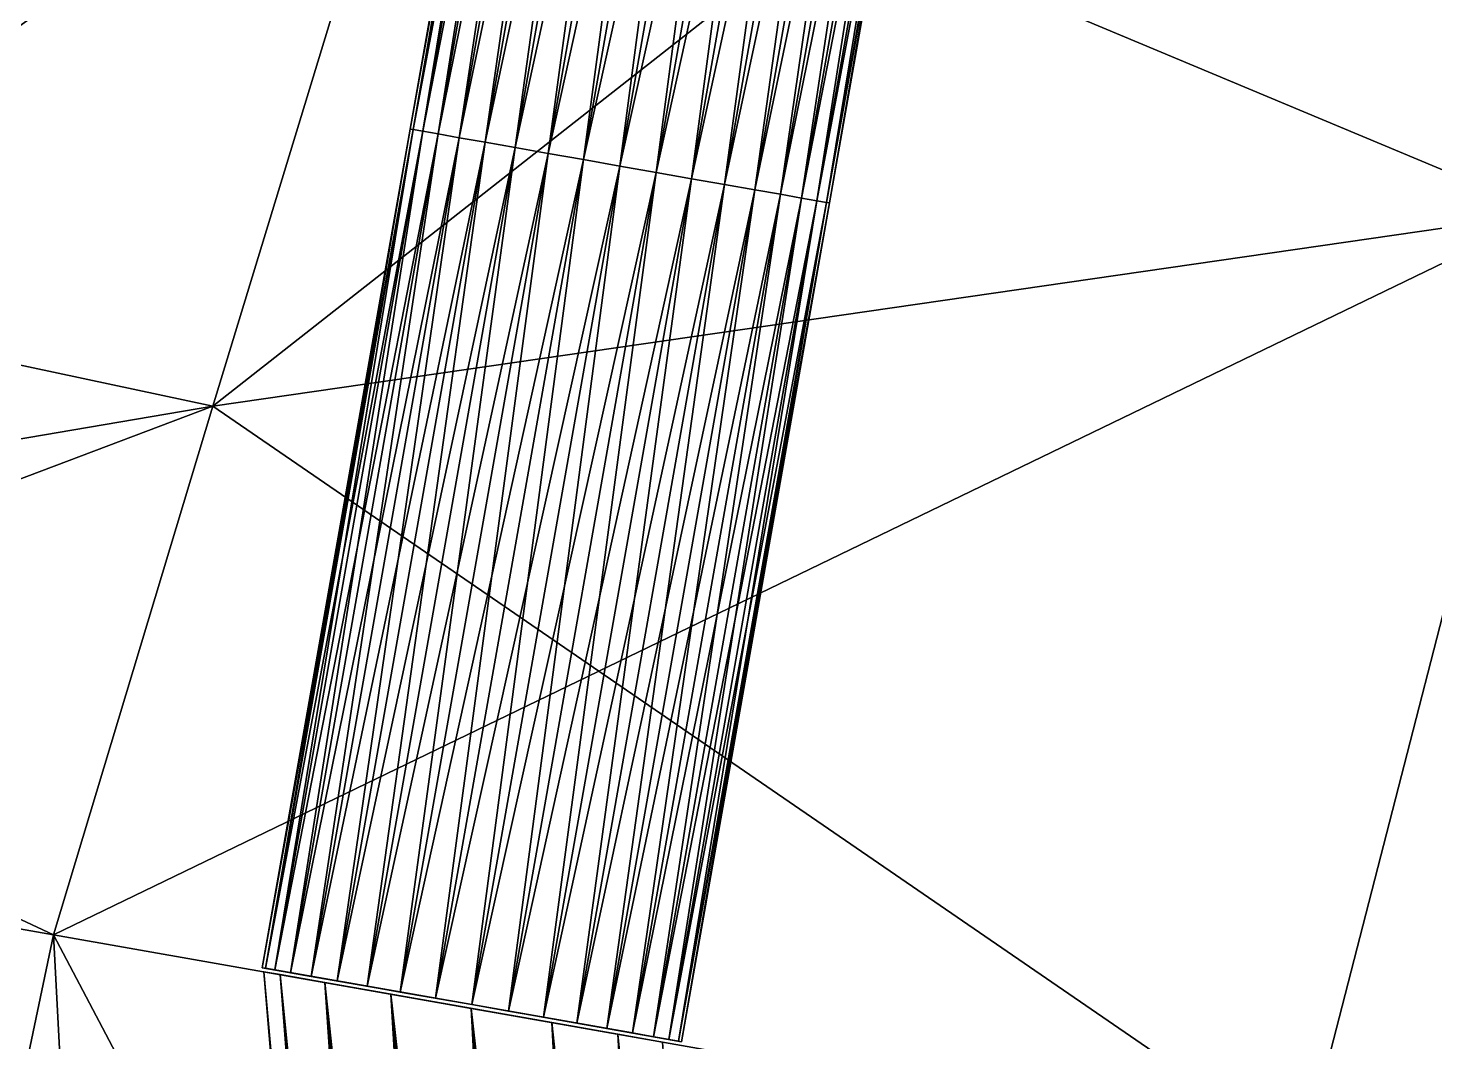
# Model space of a CAD drawing. Header units: metres. Extents: x -1.14 to 1.51, y -0.35 to 3.51.
# Drawn here: x -1.0364 to -0.9043, y 0.6061 to 0.7013 of the extents above; entities that cross this region are included whole.
import ezdxf

# ---------------------------------------------------------------- set-up
doc = ezdxf.new("R2010")
doc.units = ezdxf.units.M

msp = doc.modelspace()

# ---------------------------------------------------------------- linework, layer by layer
at = {"layer": 'Banana'}
for points in [[(-0.98119, 0.79069, 0.07063), (-1.09966, 0.68296, 0.03883), (-1.09167, 0.71533, 0.03883)], [(-0.98119, 0.79069, 0.07063), (-1.00001, 0.72833, 0.07063), (-1.09966, 0.68296, 0.03883)], [(-0.86646, 0.78565, 0.09211), (-1.01907, 0.66578, 0.07063), (-1.00001, 0.72833, 0.07063)], [(-0.86646, 0.78565, 0.09211), (-0.89383, 0.68392, 0.09211), (-1.01907, 0.66578, 0.07063)], [(-1.00001, 0.72833, -0.07062), (-0.89383, 0.68392, -0.09211), (-0.86646, 0.78565, -0.09211)], [(-1.00001, 0.72833, 0.07063), (-1.10772, 0.6507, 0.03883), (-1.09966, 0.68296, 0.03883)], [(-1.00001, 0.72833, 0.07063), (-1.01907, 0.66578, 0.07063), (-1.10772, 0.6507, 0.03883)], [(-1.09167, 0.71533, -0.03883), (-1.09966, 0.68296, -0.03883), (-1.00001, 0.72833, -0.07062)], [(-1.09966, 0.68296, -0.03883), (-1.01907, 0.66578, -0.07062), (-1.00001, 0.72833, -0.07062)], [(-1.00001, 0.72833, -0.07062), (-1.01907, 0.66578, -0.07062), (-0.89383, 0.68392, -0.09211)], [(-0.75042, 0.69941, 0.1), (-0.91661, 0.59542, 0.09211), (-0.89383, 0.68392, 0.09211)], [(-0.75042, 0.69941, 0.1), (-0.77321, 0.57014, 0.1), (-0.91661, 0.59542, 0.09211)], [(-0.89383, 0.68392, 0.09211), (-1.03403, 0.61613, 0.07063), (-1.01907, 0.66578, 0.07063)], [(-0.89383, 0.68392, 0.09211), (-0.91661, 0.59542, 0.09211), (-1.03403, 0.61613, 0.07063)], [(-1.01907, 0.66578, -0.07062), (-0.91661, 0.59542, -0.09211), (-0.89383, 0.68392, -0.09211)], [(-0.89383, 0.68392, -0.09211), (-0.91661, 0.59542, -0.09211), (-0.77321, 0.57014, -0.1)], [(-1.09966, 0.68296, -0.03883), (-1.10772, 0.6507, -0.03883), (-1.01907, 0.66578, -0.07062)], [(-1.01907, 0.66578, 0.07063), (-1.11338, 0.63012, 0.03883), (-1.10772, 0.6507, 0.03883)], [(-1.01907, 0.66578, 0.07063), (-1.03403, 0.61613, 0.07063), (-1.11338, 0.63012, 0.03883)], [(-1.10772, 0.6507, -0.03883), (-1.03403, 0.61613, -0.07062), (-1.01907, 0.66578, -0.07062)], [(-1.01907, 0.66578, -0.07062), (-1.03403, 0.61613, -0.07062), (-0.91661, 0.59542, -0.09211)], [(-1.10772, 0.6507, -0.03883), (-1.11338, 0.63012, -0.03883), (-1.03403, 0.61613, -0.07062)], [(-1.11338, 0.63012, -0.03883), (-1.02044, 0.35773, -0.07062), (-1.03403, 0.61613, -0.07062)], [(-1.11338, 0.63012, -0.03883), (-1.09136, 0.34266, -0.03883), (-1.02044, 0.35773, -0.07062)], [(-1.03403, 0.61613, 0.07063), (-1.09136, 0.34266, 0.03883), (-1.11338, 0.63012, 0.03883)], [(-1.03403, 0.61613, 0.07063), (-1.02044, 0.35773, 0.07063), (-1.09136, 0.34266, 0.03883)], [(-1.03403, 0.61613, -0.07062), (-0.90872, 0.3782, -0.09211), (-0.91661, 0.59542, -0.09211)], [(-1.03403, 0.61613, -0.07062), (-1.02044, 0.35773, -0.07062), (-0.90872, 0.3782, -0.09211)], [(-0.91661, 0.59542, 0.09211), (-1.02044, 0.35773, 0.07063), (-1.03403, 0.61613, 0.07063)]]:
    msp.add_3dface(points, dxfattribs=at)
at = {"layer": 'Cylinder 1'}
for points in [[(-1.00054, 0.69181, 0.079), (-0.98665, 0.7706, 0.079), (-0.98635, 0.77055, 0.07969)], [(-1.00024, 0.69176, 0.07831), (-0.98665, 0.7706, 0.079), (-1.00054, 0.69181, 0.079)], [(-1.00054, 0.69181, 0.079), (-0.98635, 0.77055, 0.07969), (-1.00024, 0.69176, 0.07969)], [(-1.00024, 0.69176, 0.07831), (-0.98635, 0.77055, 0.07831), (-0.98665, 0.7706, 0.079)], [(-1.00024, 0.69176, 0.07969), (-0.98635, 0.77055, 0.07969), (-0.98546, 0.77039, 0.08037)], [(-0.99935, 0.6916, 0.07763), (-0.98635, 0.77055, 0.07831), (-1.00024, 0.69176, 0.07831)], [(-1.00024, 0.69176, 0.07969), (-0.98546, 0.77039, 0.08037), (-0.99935, 0.6916, 0.08037)], [(-0.99935, 0.6916, 0.07763), (-0.98546, 0.77039, 0.07763), (-0.98635, 0.77055, 0.07831)], [(-0.99935, 0.6916, 0.08037), (-0.98546, 0.77039, 0.08037), (-0.98401, 0.77013, 0.081)], [(-0.9979, 0.69135, 0.077), (-0.98546, 0.77039, 0.07763), (-0.99935, 0.6916, 0.07763)], [(-0.9979, 0.69135, 0.077), (-0.98401, 0.77013, 0.077), (-0.98546, 0.77039, 0.07763)], [(-0.99935, 0.6916, 0.08037), (-0.98401, 0.77013, 0.081), (-0.9979, 0.69135, 0.081)], [(-0.9979, 0.69135, 0.081), (-0.98401, 0.77013, 0.081), (-0.98204, 0.76979, 0.08157)], [(-0.99593, 0.691, 0.07643), (-0.98401, 0.77013, 0.077), (-0.9979, 0.69135, 0.077)], [(-0.9979, 0.69135, 0.081), (-0.98204, 0.76979, 0.08157), (-0.99593, 0.691, 0.08157)], [(-0.99593, 0.691, 0.07643), (-0.98204, 0.76979, 0.07643), (-0.98401, 0.77013, 0.077)], [(-0.99593, 0.691, 0.08157), (-0.98204, 0.76979, 0.08157), (-0.97961, 0.76936, 0.08206)], [(-0.9935, 0.69057, 0.07594), (-0.98204, 0.76979, 0.07643), (-0.99593, 0.691, 0.07643)], [(-0.99593, 0.691, 0.08157), (-0.97961, 0.76936, 0.08206), (-0.9935, 0.69057, 0.08206)], [(-0.9935, 0.69057, 0.07594), (-0.97961, 0.76936, 0.07594), (-0.98204, 0.76979, 0.07643)], [(-0.9935, 0.69057, 0.08206), (-0.97961, 0.76936, 0.08206), (-0.9768, 0.76886, 0.08246)], [(-0.99069, 0.69008, 0.07554), (-0.97961, 0.76936, 0.07594), (-0.9935, 0.69057, 0.07594)], [(-0.99069, 0.69008, 0.07554), (-0.9768, 0.76886, 0.07554), (-0.97961, 0.76936, 0.07594)], [(-0.9935, 0.69057, 0.08206), (-0.9768, 0.76886, 0.08246), (-0.99069, 0.69008, 0.08246)], [(-0.99069, 0.69008, 0.08246), (-0.9768, 0.76886, 0.08246), (-0.97369, 0.76831, 0.08276)], [(-0.98758, 0.68953, 0.07524), (-0.9768, 0.76886, 0.07554), (-0.99069, 0.69008, 0.07554)], [(-0.99069, 0.69008, 0.08246), (-0.97369, 0.76831, 0.08276), (-0.98758, 0.68953, 0.08276)], [(-0.98758, 0.68953, 0.07524), (-0.97369, 0.76831, 0.07524), (-0.9768, 0.76886, 0.07554)], [(-0.98758, 0.68953, 0.08276), (-0.97369, 0.76831, 0.08276), (-0.97037, 0.76773, 0.08294)], [(-0.98426, 0.68894, 0.07506), (-0.97369, 0.76831, 0.07524), (-0.98758, 0.68953, 0.07524)], [(-0.98758, 0.68953, 0.08276), (-0.97037, 0.76773, 0.08294), (-0.98426, 0.68894, 0.08294)], [(-0.98426, 0.68894, 0.07506), (-0.97037, 0.76773, 0.07506), (-0.97369, 0.76831, 0.07524)], [(-0.98426, 0.68894, 0.08294), (-0.97037, 0.76773, 0.08294), (-0.96695, 0.76713, 0.083)], [(-0.98084, 0.68834, 0.075), (-0.97037, 0.76773, 0.07506), (-0.98426, 0.68894, 0.07506)], [(-0.98084, 0.68834, 0.075), (-0.96695, 0.76713, 0.075), (-0.97037, 0.76773, 0.07506)], [(-0.98426, 0.68894, 0.08294), (-0.96695, 0.76713, 0.083), (-0.98084, 0.68834, 0.083)], [(-0.97742, 0.68774, 0.07506), (-0.96695, 0.76713, 0.075), (-0.98084, 0.68834, 0.075)], [(-0.98084, 0.68834, 0.083), (-0.96695, 0.76713, 0.083), (-0.96353, 0.76652, 0.08294)], [(-0.98084, 0.68834, 0.083), (-0.96353, 0.76652, 0.08294), (-0.97742, 0.68774, 0.08294)], [(-0.97742, 0.68774, 0.07506), (-0.96353, 0.76652, 0.07506), (-0.96695, 0.76713, 0.075)], [(-0.97411, 0.68715, 0.07524), (-0.96353, 0.76652, 0.07506), (-0.97742, 0.68774, 0.07506)], [(-0.97742, 0.68774, 0.08294), (-0.96353, 0.76652, 0.08294), (-0.96021, 0.76594, 0.08276)], [(-0.97411, 0.68715, 0.07524), (-0.96021, 0.76594, 0.07524), (-0.96353, 0.76652, 0.07506)], [(-0.97742, 0.68774, 0.08294), (-0.96021, 0.76594, 0.08276), (-0.97411, 0.68715, 0.08276)], [(-0.971, 0.6866, 0.07554), (-0.96021, 0.76594, 0.07524), (-0.97411, 0.68715, 0.07524)], [(-0.97411, 0.68715, 0.08276), (-0.96021, 0.76594, 0.08276), (-0.9571, 0.76539, 0.08246)], [(-0.97411, 0.68715, 0.08276), (-0.9571, 0.76539, 0.08246), (-0.971, 0.6866, 0.08246)], [(-0.971, 0.6866, 0.07554), (-0.9571, 0.76539, 0.07554), (-0.96021, 0.76594, 0.07524)], [(-0.96818, 0.68611, 0.07594), (-0.9571, 0.76539, 0.07554), (-0.971, 0.6866, 0.07554)], [(-0.971, 0.6866, 0.08246), (-0.9571, 0.76539, 0.08246), (-0.95429, 0.76489, 0.08206)], [(-0.96818, 0.68611, 0.07594), (-0.95429, 0.76489, 0.07594), (-0.9571, 0.76539, 0.07554)], [(-0.971, 0.6866, 0.08246), (-0.95429, 0.76489, 0.08206), (-0.96818, 0.68611, 0.08206)], [(-0.96575, 0.68568, 0.07643), (-0.95429, 0.76489, 0.07594), (-0.96818, 0.68611, 0.07594)], [(-0.96818, 0.68611, 0.08206), (-0.95429, 0.76489, 0.08206), (-0.95186, 0.76446, 0.08157)], [(-0.96818, 0.68611, 0.08206), (-0.95186, 0.76446, 0.08157), (-0.96575, 0.68568, 0.08157)], [(-0.96575, 0.68568, 0.07643), (-0.95186, 0.76446, 0.07643), (-0.95429, 0.76489, 0.07594)], [(-0.96379, 0.68533, 0.077), (-0.95186, 0.76446, 0.07643), (-0.96575, 0.68568, 0.07643)], [(-0.96575, 0.68568, 0.08157), (-0.95186, 0.76446, 0.08157), (-0.94989, 0.76412, 0.081)], [(-0.96575, 0.68568, 0.08157), (-0.94989, 0.76412, 0.081), (-0.96379, 0.68533, 0.081)], [(-0.96379, 0.68533, 0.077), (-0.94989, 0.76412, 0.077), (-0.95186, 0.76446, 0.07643)], [(-0.96233, 0.68508, 0.07763), (-0.94989, 0.76412, 0.077), (-0.96379, 0.68533, 0.077)], [(-0.96379, 0.68533, 0.081), (-0.94989, 0.76412, 0.081), (-0.94844, 0.76386, 0.08037)], [(-0.96379, 0.68533, 0.081), (-0.94844, 0.76386, 0.08037), (-0.96233, 0.68508, 0.08037)], [(-0.96233, 0.68508, 0.07763), (-0.94844, 0.76386, 0.07763), (-0.94989, 0.76412, 0.077)], [(-0.96145, 0.68492, 0.07831), (-0.94844, 0.76386, 0.07763), (-0.96233, 0.68508, 0.07763)], [(-0.96233, 0.68508, 0.08037), (-0.94844, 0.76386, 0.08037), (-0.94755, 0.76371, 0.07969)], [(-0.96233, 0.68508, 0.08037), (-0.94755, 0.76371, 0.07969), (-0.96145, 0.68492, 0.07969)], [(-0.96145, 0.68492, 0.07831), (-0.94755, 0.76371, 0.07831), (-0.94844, 0.76386, 0.07763)], [(-0.96115, 0.68487, 0.079), (-0.94755, 0.76371, 0.07831), (-0.96145, 0.68492, 0.07831)], [(-0.96145, 0.68492, 0.07969), (-0.94755, 0.76371, 0.07969), (-0.94726, 0.76365, 0.079)], [(-0.96145, 0.68492, 0.07969), (-0.94726, 0.76365, 0.079), (-0.96115, 0.68487, 0.079)], [(-0.96115, 0.68487, 0.079), (-0.94726, 0.76365, 0.079), (-0.94755, 0.76371, 0.07831)], [(-1.01443, 0.61303, 0.079), (-1.00054, 0.69181, 0.079), (-1.00024, 0.69176, 0.07969)], [(-1.01413, 0.61298, 0.07831), (-1.00054, 0.69181, 0.079), (-1.01443, 0.61303, 0.079)], [(-1.01443, 0.61303, 0.079), (-1.00024, 0.69176, 0.07969), (-1.01413, 0.61298, 0.07969)], [(-1.01413, 0.61298, 0.07831), (-1.00024, 0.69176, 0.07831), (-1.00054, 0.69181, 0.079)], [(-1.01413, 0.61298, 0.07969), (-1.00024, 0.69176, 0.07969), (-0.99935, 0.6916, 0.08037)], [(-1.01324, 0.61282, 0.07763), (-1.00024, 0.69176, 0.07831), (-1.01413, 0.61298, 0.07831)], [(-1.01413, 0.61298, 0.07969), (-0.99935, 0.6916, 0.08037), (-1.01324, 0.61282, 0.08037)], [(-1.01324, 0.61282, 0.07763), (-0.99935, 0.6916, 0.07763), (-1.00024, 0.69176, 0.07831)], [(-1.01324, 0.61282, 0.08037), (-0.99935, 0.6916, 0.08037), (-0.9979, 0.69135, 0.081)], [(-1.01179, 0.61256, 0.077), (-0.99935, 0.6916, 0.07763), (-1.01324, 0.61282, 0.07763)], [(-1.01324, 0.61282, 0.08037), (-0.9979, 0.69135, 0.081), (-1.01179, 0.61256, 0.081)], [(-1.01179, 0.61256, 0.077), (-0.9979, 0.69135, 0.077), (-0.99935, 0.6916, 0.07763)], [(-1.01179, 0.61256, 0.081), (-0.9979, 0.69135, 0.081), (-0.99593, 0.691, 0.08157)], [(-1.00982, 0.61222, 0.07643), (-0.9979, 0.69135, 0.077), (-1.01179, 0.61256, 0.077)], [(-1.01179, 0.61256, 0.081), (-0.99593, 0.691, 0.08157), (-1.00982, 0.61222, 0.08157)], [(-1.00982, 0.61222, 0.07643), (-0.99593, 0.691, 0.07643), (-0.9979, 0.69135, 0.077)], [(-1.00982, 0.61222, 0.08157), (-0.99593, 0.691, 0.08157), (-0.9935, 0.69057, 0.08206)], [(-1.0074, 0.61179, 0.07594), (-0.99593, 0.691, 0.07643), (-1.00982, 0.61222, 0.07643)], [(-1.0074, 0.61179, 0.07594), (-0.9935, 0.69057, 0.07594), (-0.99593, 0.691, 0.07643)], [(-1.00982, 0.61222, 0.08157), (-0.9935, 0.69057, 0.08206), (-1.0074, 0.61179, 0.08206)], [(-1.0074, 0.61179, 0.08206), (-0.9935, 0.69057, 0.08206), (-0.99069, 0.69008, 0.08246)], [(-1.00458, 0.61129, 0.07554), (-0.9935, 0.69057, 0.07594), (-1.0074, 0.61179, 0.07594)], [(-1.0074, 0.61179, 0.08206), (-0.99069, 0.69008, 0.08246), (-1.00458, 0.61129, 0.08246)], [(-1.00458, 0.61129, 0.07554), (-0.99069, 0.69008, 0.07554), (-0.9935, 0.69057, 0.07594)], [(-1.00458, 0.61129, 0.08246), (-0.99069, 0.69008, 0.08246), (-0.98758, 0.68953, 0.08276)], [(-1.00147, 0.61074, 0.07524), (-0.99069, 0.69008, 0.07554), (-1.00458, 0.61129, 0.07554)], [(-1.00147, 0.61074, 0.07524), (-0.98758, 0.68953, 0.07524), (-0.99069, 0.69008, 0.07554)], [(-1.00458, 0.61129, 0.08246), (-0.98758, 0.68953, 0.08276), (-1.00147, 0.61074, 0.08276)], [(-1.00147, 0.61074, 0.08276), (-0.98758, 0.68953, 0.08276), (-0.98426, 0.68894, 0.08294)], [(-0.99816, 0.61016, 0.07506), (-0.98758, 0.68953, 0.07524), (-1.00147, 0.61074, 0.07524)], [(-1.00147, 0.61074, 0.08276), (-0.98426, 0.68894, 0.08294), (-0.99816, 0.61016, 0.08294)], [(-0.99816, 0.61016, 0.08294), (-0.98426, 0.68894, 0.08294), (-0.98084, 0.68834, 0.083)], [(-0.99816, 0.61016, 0.08294), (-0.98084, 0.68834, 0.083), (-0.99473, 0.60956, 0.083)], [(-0.99816, 0.61016, 0.07506), (-0.98426, 0.68894, 0.07506), (-0.98758, 0.68953, 0.07524)], [(-0.99473, 0.60956, 0.075), (-0.98426, 0.68894, 0.07506), (-0.99816, 0.61016, 0.07506)], [(-0.99473, 0.60956, 0.075), (-0.98084, 0.68834, 0.075), (-0.98426, 0.68894, 0.07506)], [(-0.99131, 0.60895, 0.07506), (-0.98084, 0.68834, 0.075), (-0.99473, 0.60956, 0.075)], [(-0.99473, 0.60956, 0.083), (-0.98084, 0.68834, 0.083), (-0.97742, 0.68774, 0.08294)], [(-0.99131, 0.60895, 0.07506), (-0.97742, 0.68774, 0.07506), (-0.98084, 0.68834, 0.075)], [(-0.99473, 0.60956, 0.083), (-0.97742, 0.68774, 0.08294), (-0.99131, 0.60895, 0.08294)], [(-0.988, 0.60837, 0.07524), (-0.97742, 0.68774, 0.07506), (-0.99131, 0.60895, 0.07506)], [(-0.99131, 0.60895, 0.08294), (-0.97742, 0.68774, 0.08294), (-0.97411, 0.68715, 0.08276)], [(-0.99131, 0.60895, 0.08294), (-0.97411, 0.68715, 0.08276), (-0.988, 0.60837, 0.08276)], [(-0.988, 0.60837, 0.07524), (-0.97411, 0.68715, 0.07524), (-0.97742, 0.68774, 0.07506)], [(-0.98489, 0.60782, 0.07554), (-0.97411, 0.68715, 0.07524), (-0.988, 0.60837, 0.07524)], [(-0.988, 0.60837, 0.08276), (-0.97411, 0.68715, 0.08276), (-0.971, 0.6866, 0.08246)], [(-0.98489, 0.60782, 0.07554), (-0.971, 0.6866, 0.07554), (-0.97411, 0.68715, 0.07524)], [(-0.988, 0.60837, 0.08276), (-0.971, 0.6866, 0.08246), (-0.98489, 0.60782, 0.08246)], [(-0.98207, 0.60732, 0.07594), (-0.971, 0.6866, 0.07554), (-0.98489, 0.60782, 0.07554)], [(-0.98489, 0.60782, 0.08246), (-0.971, 0.6866, 0.08246), (-0.96818, 0.68611, 0.08206)], [(-0.98489, 0.60782, 0.08246), (-0.96818, 0.68611, 0.08206), (-0.98207, 0.60732, 0.08206)], [(-0.98207, 0.60732, 0.07594), (-0.96818, 0.68611, 0.07594), (-0.971, 0.6866, 0.07554)], [(-0.97965, 0.6069, 0.07643), (-0.96818, 0.68611, 0.07594), (-0.98207, 0.60732, 0.07594)], [(-0.98207, 0.60732, 0.08206), (-0.96818, 0.68611, 0.08206), (-0.96575, 0.68568, 0.08157)], [(-0.97965, 0.6069, 0.07643), (-0.96575, 0.68568, 0.07643), (-0.96818, 0.68611, 0.07594)], [(-0.98207, 0.60732, 0.08206), (-0.96575, 0.68568, 0.08157), (-0.97965, 0.6069, 0.08157)], [(-0.97768, 0.60655, 0.077), (-0.96575, 0.68568, 0.07643), (-0.97965, 0.6069, 0.07643)], [(-0.97965, 0.6069, 0.08157), (-0.96575, 0.68568, 0.08157), (-0.96379, 0.68533, 0.081)], [(-0.97965, 0.6069, 0.08157), (-0.96379, 0.68533, 0.081), (-0.97768, 0.60655, 0.081)], [(-0.97768, 0.60655, 0.077), (-0.96379, 0.68533, 0.077), (-0.96575, 0.68568, 0.07643)], [(-0.97623, 0.60629, 0.07763), (-0.96379, 0.68533, 0.077), (-0.97768, 0.60655, 0.077)], [(-0.97768, 0.60655, 0.081), (-0.96379, 0.68533, 0.081), (-0.96233, 0.68508, 0.08037)], [(-0.97768, 0.60655, 0.081), (-0.96233, 0.68508, 0.08037), (-0.97623, 0.60629, 0.08037)], [(-0.97623, 0.60629, 0.07763), (-0.96233, 0.68508, 0.07763), (-0.96379, 0.68533, 0.077)], [(-0.97534, 0.60614, 0.07831), (-0.96233, 0.68508, 0.07763), (-0.97623, 0.60629, 0.07763)], [(-0.97623, 0.60629, 0.08037), (-0.96233, 0.68508, 0.08037), (-0.96145, 0.68492, 0.07969)], [(-0.97623, 0.60629, 0.08037), (-0.96145, 0.68492, 0.07969), (-0.97534, 0.60614, 0.07969)], [(-0.97534, 0.60614, 0.07831), (-0.96145, 0.68492, 0.07831), (-0.96233, 0.68508, 0.07763)], [(-0.97504, 0.60608, 0.079), (-0.96145, 0.68492, 0.07831), (-0.97534, 0.60614, 0.07831)], [(-0.97534, 0.60614, 0.07969), (-0.96145, 0.68492, 0.07969), (-0.96115, 0.68487, 0.079)], [(-0.97534, 0.60614, 0.07969), (-0.96115, 0.68487, 0.079), (-0.97504, 0.60608, 0.079)], [(-0.97504, 0.60608, 0.079), (-0.96115, 0.68487, 0.079), (-0.96145, 0.68492, 0.07831)], [(-0.99473, 0.60956, 0.079), (-1.01443, 0.61303, 0.079), (-1.01413, 0.61298, 0.07969)], [(-1.01443, 0.61303, 0.079), (-1.01413, 0.61298, 0.07969), (-1.01413, 0.61298, 0.07969)], [(-1.01443, 0.61303, 0.079), (-1.01443, 0.61303, 0.079), (-1.01413, 0.61298, 0.07969)], [(-0.99473, 0.60956, 0.079), (-1.01443, 0.61303, 0.079), (-0.99473, 0.60956, 0.079)], [(-0.99473, 0.60956, 0.079), (-1.01413, 0.61298, 0.07831), (-1.01443, 0.61303, 0.079)], [(-1.01413, 0.61298, 0.07831), (-1.01443, 0.61303, 0.079), (-1.01443, 0.61303, 0.079)], [(-1.01413, 0.61298, 0.07831), (-1.01413, 0.61298, 0.07831), (-1.01443, 0.61303, 0.079)], [(-0.99473, 0.60956, 0.079), (-1.01413, 0.61298, 0.07969), (-1.01324, 0.61282, 0.08037)], [(-1.01413, 0.61298, 0.07969), (-1.01324, 0.61282, 0.08037), (-1.01324, 0.61282, 0.08037)], [(-1.01413, 0.61298, 0.07969), (-1.01413, 0.61298, 0.07969), (-1.01324, 0.61282, 0.08037)], [(-0.99473, 0.60956, 0.079), (-1.01413, 0.61298, 0.07969), (-0.99473, 0.60956, 0.079)], [(-0.99473, 0.60956, 0.079), (-1.01413, 0.61298, 0.07831), (-0.99473, 0.60956, 0.079)], [(-0.99473, 0.60956, 0.079), (-1.01324, 0.61282, 0.07763), (-1.01413, 0.61298, 0.07831)], [(-1.01324, 0.61282, 0.07763), (-1.01413, 0.61298, 0.07831), (-1.01413, 0.61298, 0.07831)], [(-1.01324, 0.61282, 0.07763), (-1.01324, 0.61282, 0.07763), (-1.01413, 0.61298, 0.07831)], [(-0.99473, 0.60956, 0.079), (-1.01324, 0.61282, 0.08037), (-1.01179, 0.61256, 0.081)], [(-1.01324, 0.61282, 0.08037), (-1.01179, 0.61256, 0.081), (-1.01179, 0.61256, 0.081)], [(-1.01324, 0.61282, 0.08037), (-1.01324, 0.61282, 0.08037), (-1.01179, 0.61256, 0.081)], [(-0.99473, 0.60956, 0.079), (-1.01324, 0.61282, 0.08037), (-0.99473, 0.60956, 0.079)], [(-0.99473, 0.60956, 0.079), (-1.01324, 0.61282, 0.07763), (-0.99473, 0.60956, 0.079)], [(-0.99473, 0.60956, 0.079), (-1.01179, 0.61256, 0.077), (-1.01324, 0.61282, 0.07763)], [(-1.01179, 0.61256, 0.077), (-1.01324, 0.61282, 0.07763), (-1.01324, 0.61282, 0.07763)], [(-1.01179, 0.61256, 0.077), (-1.01179, 0.61256, 0.077), (-1.01324, 0.61282, 0.07763)], [(-0.99473, 0.60956, 0.079), (-1.01179, 0.61256, 0.081), (-1.00982, 0.61222, 0.08157)], [(-1.01179, 0.61256, 0.081), (-1.00982, 0.61222, 0.08157), (-1.00982, 0.61222, 0.08157)], [(-1.01179, 0.61256, 0.081), (-1.01179, 0.61256, 0.081), (-1.00982, 0.61222, 0.08157)], [(-0.99473, 0.60956, 0.079), (-1.01179, 0.61256, 0.081), (-0.99473, 0.60956, 0.079)], [(-0.99473, 0.60956, 0.079), (-1.01179, 0.61256, 0.077), (-0.99473, 0.60956, 0.079)], [(-0.99473, 0.60956, 0.079), (-1.00982, 0.61222, 0.07643), (-1.01179, 0.61256, 0.077)], [(-1.00982, 0.61222, 0.07643), (-1.01179, 0.61256, 0.077), (-1.01179, 0.61256, 0.077)], [(-1.00982, 0.61222, 0.07643), (-1.00982, 0.61222, 0.07643), (-1.01179, 0.61256, 0.077)], [(-0.99473, 0.60956, 0.079), (-1.00982, 0.61222, 0.08157), (-1.0074, 0.61179, 0.08206)], [(-1.00982, 0.61222, 0.08157), (-1.0074, 0.61179, 0.08206), (-1.0074, 0.61179, 0.08206)], [(-1.00982, 0.61222, 0.08157), (-1.00982, 0.61222, 0.08157), (-1.0074, 0.61179, 0.08206)], [(-0.99473, 0.60956, 0.079), (-1.00982, 0.61222, 0.08157), (-0.99473, 0.60956, 0.079)], [(-0.99473, 0.60956, 0.079), (-1.00982, 0.61222, 0.07643), (-0.99473, 0.60956, 0.079)], [(-0.99473, 0.60956, 0.079), (-1.0074, 0.61179, 0.07594), (-1.00982, 0.61222, 0.07643)], [(-1.0074, 0.61179, 0.07594), (-1.00982, 0.61222, 0.07643), (-1.00982, 0.61222, 0.07643)], [(-1.0074, 0.61179, 0.07594), (-1.0074, 0.61179, 0.07594), (-1.00982, 0.61222, 0.07643)], [(-0.99473, 0.60956, 0.079), (-1.0074, 0.61179, 0.08206), (-1.00458, 0.61129, 0.08246)], [(-1.0074, 0.61179, 0.08206), (-1.00458, 0.61129, 0.08246), (-1.00458, 0.61129, 0.08246)], [(-1.0074, 0.61179, 0.08206), (-1.0074, 0.61179, 0.08206), (-1.00458, 0.61129, 0.08246)], [(-0.99473, 0.60956, 0.079), (-1.0074, 0.61179, 0.08206), (-0.99473, 0.60956, 0.079)], [(-0.99473, 0.60956, 0.079), (-1.0074, 0.61179, 0.07594), (-0.99473, 0.60956, 0.079)], [(-0.99473, 0.60956, 0.079), (-1.00458, 0.61129, 0.07554), (-1.0074, 0.61179, 0.07594)], [(-1.00458, 0.61129, 0.07554), (-1.0074, 0.61179, 0.07594), (-1.0074, 0.61179, 0.07594)], [(-1.00458, 0.61129, 0.07554), (-1.00458, 0.61129, 0.07554), (-1.0074, 0.61179, 0.07594)], [(-0.99473, 0.60956, 0.079), (-1.00458, 0.61129, 0.08246), (-1.00147, 0.61074, 0.08276)], [(-1.00458, 0.61129, 0.08246), (-1.00147, 0.61074, 0.08276), (-1.00147, 0.61074, 0.08276)], [(-1.00458, 0.61129, 0.08246), (-1.00458, 0.61129, 0.08246), (-1.00147, 0.61074, 0.08276)], [(-0.99473, 0.60956, 0.079), (-1.00458, 0.61129, 0.08246), (-0.99473, 0.60956, 0.079)], [(-0.99473, 0.60956, 0.079), (-1.00458, 0.61129, 0.07554), (-0.99473, 0.60956, 0.079)], [(-0.99473, 0.60956, 0.079), (-1.00147, 0.61074, 0.07524), (-1.00458, 0.61129, 0.07554)], [(-1.00147, 0.61074, 0.07524), (-1.00458, 0.61129, 0.07554), (-1.00458, 0.61129, 0.07554)], [(-1.00147, 0.61074, 0.07524), (-1.00147, 0.61074, 0.07524), (-1.00458, 0.61129, 0.07554)], [(-0.99473, 0.60956, 0.079), (-1.00147, 0.61074, 0.08276), (-0.99816, 0.61016, 0.08294)], [(-1.00147, 0.61074, 0.08276), (-0.99816, 0.61016, 0.08294), (-0.99816, 0.61016, 0.08294)], [(-1.00147, 0.61074, 0.08276), (-1.00147, 0.61074, 0.08276), (-0.99816, 0.61016, 0.08294)], [(-0.99473, 0.60956, 0.079), (-1.00147, 0.61074, 0.08276), (-0.99473, 0.60956, 0.079)], [(-0.99473, 0.60956, 0.079), (-1.00147, 0.61074, 0.07524), (-0.99473, 0.60956, 0.079)], [(-0.99473, 0.60956, 0.079), (-0.99816, 0.61016, 0.07506), (-1.00147, 0.61074, 0.07524)], [(-0.99816, 0.61016, 0.07506), (-1.00147, 0.61074, 0.07524), (-1.00147, 0.61074, 0.07524)], [(-0.99816, 0.61016, 0.07506), (-0.99816, 0.61016, 0.07506), (-1.00147, 0.61074, 0.07524)], [(-0.99473, 0.60956, 0.079), (-0.99816, 0.61016, 0.08294), (-0.99473, 0.60956, 0.083)], [(-0.99816, 0.61016, 0.08294), (-0.99473, 0.60956, 0.083), (-0.99473, 0.60956, 0.083)], [(-0.99816, 0.61016, 0.08294), (-0.99816, 0.61016, 0.08294), (-0.99473, 0.60956, 0.083)], [(-0.99473, 0.60956, 0.079), (-0.99816, 0.61016, 0.08294), (-0.99473, 0.60956, 0.079)], [(-0.99473, 0.60956, 0.079), (-0.99816, 0.61016, 0.07506), (-0.99473, 0.60956, 0.079)], [(-0.99473, 0.60956, 0.079), (-0.99473, 0.60956, 0.075), (-0.99816, 0.61016, 0.07506)], [(-0.99473, 0.60956, 0.075), (-0.99816, 0.61016, 0.07506), (-0.99816, 0.61016, 0.07506)], [(-0.99473, 0.60956, 0.075), (-0.99473, 0.60956, 0.075), (-0.99816, 0.61016, 0.07506)], [(-0.99473, 0.60956, 0.079), (-0.99473, 0.60956, 0.083), (-0.99473, 0.60956, 0.079)], [(-0.99473, 0.60956, 0.079), (-0.99473, 0.60956, 0.075), (-0.99473, 0.60956, 0.079)], [(-0.99473, 0.60956, 0.079), (-0.99131, 0.60895, 0.07506), (-0.99473, 0.60956, 0.075)], [(-0.99131, 0.60895, 0.07506), (-0.99473, 0.60956, 0.075), (-0.99473, 0.60956, 0.075)], [(-0.99131, 0.60895, 0.07506), (-0.99131, 0.60895, 0.07506), (-0.99473, 0.60956, 0.075)], [(-0.99473, 0.60956, 0.079), (-0.99131, 0.60895, 0.07506), (-0.99473, 0.60956, 0.079)], [(-0.99473, 0.60956, 0.079), (-0.988, 0.60837, 0.07524), (-0.99131, 0.60895, 0.07506)], [(-0.99473, 0.60956, 0.079), (-0.988, 0.60837, 0.07524), (-0.99473, 0.60956, 0.079)], [(-0.99473, 0.60956, 0.079), (-0.98489, 0.60782, 0.07554), (-0.988, 0.60837, 0.07524)], [(-0.99473, 0.60956, 0.079), (-0.98489, 0.60782, 0.07554), (-0.99473, 0.60956, 0.079)], [(-0.99473, 0.60956, 0.079), (-0.98207, 0.60732, 0.07594), (-0.98489, 0.60782, 0.07554)], [(-0.99473, 0.60956, 0.079), (-0.98207, 0.60732, 0.07594), (-0.99473, 0.60956, 0.079)], [(-0.99473, 0.60956, 0.079), (-0.97965, 0.6069, 0.07643), (-0.98207, 0.60732, 0.07594)], [(-0.99473, 0.60956, 0.079), (-0.97965, 0.6069, 0.07643), (-0.99473, 0.60956, 0.079)], [(-0.99473, 0.60956, 0.079), (-0.97768, 0.60655, 0.077), (-0.97965, 0.6069, 0.07643)], [(-0.99473, 0.60956, 0.079), (-0.97768, 0.60655, 0.077), (-0.99473, 0.60956, 0.079)], [(-0.99473, 0.60956, 0.079), (-0.97623, 0.60629, 0.07763), (-0.97768, 0.60655, 0.077)], [(-0.99473, 0.60956, 0.079), (-0.97623, 0.60629, 0.07763), (-0.99473, 0.60956, 0.079)], [(-0.99473, 0.60956, 0.079), (-0.97534, 0.60614, 0.07831), (-0.97623, 0.60629, 0.07763)], [(-0.99473, 0.60956, 0.079), (-0.97534, 0.60614, 0.07831), (-0.99473, 0.60956, 0.079)], [(-0.99473, 0.60956, 0.079), (-0.97504, 0.60608, 0.079), (-0.97534, 0.60614, 0.07831)], [(-0.99473, 0.60956, 0.079), (-0.97504, 0.60608, 0.079), (-0.99473, 0.60956, 0.079)], [(-0.99473, 0.60956, 0.079), (-0.97534, 0.60614, 0.07969), (-0.97504, 0.60608, 0.079)], [(-0.99473, 0.60956, 0.079), (-0.97534, 0.60614, 0.07969), (-0.99473, 0.60956, 0.079)], [(-0.99473, 0.60956, 0.079), (-0.97623, 0.60629, 0.08037), (-0.97534, 0.60614, 0.07969)], [(-0.99473, 0.60956, 0.079), (-0.97623, 0.60629, 0.08037), (-0.99473, 0.60956, 0.079)], [(-0.99473, 0.60956, 0.079), (-0.97768, 0.60655, 0.081), (-0.97623, 0.60629, 0.08037)], [(-0.99473, 0.60956, 0.079), (-0.97768, 0.60655, 0.081), (-0.99473, 0.60956, 0.079)], [(-0.99473, 0.60956, 0.079), (-0.97965, 0.6069, 0.08157), (-0.97768, 0.60655, 0.081)], [(-0.99473, 0.60956, 0.079), (-0.97965, 0.6069, 0.08157), (-0.99473, 0.60956, 0.079)], [(-0.99473, 0.60956, 0.079), (-0.98207, 0.60732, 0.08206), (-0.97965, 0.6069, 0.08157)], [(-0.99473, 0.60956, 0.079), (-0.98207, 0.60732, 0.08206), (-0.99473, 0.60956, 0.079)], [(-0.99473, 0.60956, 0.079), (-0.98489, 0.60782, 0.08246), (-0.98207, 0.60732, 0.08206)], [(-0.99473, 0.60956, 0.079), (-0.98489, 0.60782, 0.08246), (-0.99473, 0.60956, 0.079)], [(-0.99473, 0.60956, 0.079), (-0.988, 0.60837, 0.08276), (-0.98489, 0.60782, 0.08246)], [(-0.99473, 0.60956, 0.079), (-0.988, 0.60837, 0.08276), (-0.99473, 0.60956, 0.079)], [(-0.99473, 0.60956, 0.079), (-0.99131, 0.60895, 0.08294), (-0.988, 0.60837, 0.08276)], [(-0.99473, 0.60956, 0.079), (-0.99131, 0.60895, 0.08294), (-0.99473, 0.60956, 0.079)], [(-0.99473, 0.60956, 0.079), (-0.99473, 0.60956, 0.083), (-0.99131, 0.60895, 0.08294)], [(-0.99473, 0.60956, 0.083), (-0.99131, 0.60895, 0.08294), (-0.99131, 0.60895, 0.08294)], [(-0.99473, 0.60956, 0.083), (-0.99473, 0.60956, 0.083), (-0.99131, 0.60895, 0.08294)], [(-0.988, 0.60837, 0.07524), (-0.99131, 0.60895, 0.07506), (-0.99131, 0.60895, 0.07506)], [(-0.988, 0.60837, 0.07524), (-0.988, 0.60837, 0.07524), (-0.99131, 0.60895, 0.07506)], [(-0.99131, 0.60895, 0.08294), (-0.988, 0.60837, 0.08276), (-0.988, 0.60837, 0.08276)], [(-0.99131, 0.60895, 0.08294), (-0.99131, 0.60895, 0.08294), (-0.988, 0.60837, 0.08276)], [(-0.98489, 0.60782, 0.07554), (-0.988, 0.60837, 0.07524), (-0.988, 0.60837, 0.07524)], [(-0.98489, 0.60782, 0.07554), (-0.98489, 0.60782, 0.07554), (-0.988, 0.60837, 0.07524)], [(-0.988, 0.60837, 0.08276), (-0.98489, 0.60782, 0.08246), (-0.98489, 0.60782, 0.08246)], [(-0.988, 0.60837, 0.08276), (-0.988, 0.60837, 0.08276), (-0.98489, 0.60782, 0.08246)], [(-0.98207, 0.60732, 0.07594), (-0.98489, 0.60782, 0.07554), (-0.98489, 0.60782, 0.07554)], [(-0.98207, 0.60732, 0.07594), (-0.98207, 0.60732, 0.07594), (-0.98489, 0.60782, 0.07554)], [(-0.98489, 0.60782, 0.08246), (-0.98207, 0.60732, 0.08206), (-0.98207, 0.60732, 0.08206)], [(-0.98489, 0.60782, 0.08246), (-0.98489, 0.60782, 0.08246), (-0.98207, 0.60732, 0.08206)], [(-0.97965, 0.6069, 0.07643), (-0.98207, 0.60732, 0.07594), (-0.98207, 0.60732, 0.07594)], [(-0.97965, 0.6069, 0.07643), (-0.97965, 0.6069, 0.07643), (-0.98207, 0.60732, 0.07594)], [(-0.98207, 0.60732, 0.08206), (-0.97965, 0.6069, 0.08157), (-0.97965, 0.6069, 0.08157)], [(-0.98207, 0.60732, 0.08206), (-0.98207, 0.60732, 0.08206), (-0.97965, 0.6069, 0.08157)], [(-0.97768, 0.60655, 0.077), (-0.97965, 0.6069, 0.07643), (-0.97965, 0.6069, 0.07643)], [(-0.97768, 0.60655, 0.077), (-0.97768, 0.60655, 0.077), (-0.97965, 0.6069, 0.07643)], [(-0.97965, 0.6069, 0.08157), (-0.97768, 0.60655, 0.081), (-0.97768, 0.60655, 0.081)], [(-0.97965, 0.6069, 0.08157), (-0.97965, 0.6069, 0.08157), (-0.97768, 0.60655, 0.081)], [(-0.97623, 0.60629, 0.07763), (-0.97768, 0.60655, 0.077), (-0.97768, 0.60655, 0.077)], [(-0.97623, 0.60629, 0.07763), (-0.97623, 0.60629, 0.07763), (-0.97768, 0.60655, 0.077)], [(-0.97768, 0.60655, 0.081), (-0.97623, 0.60629, 0.08037), (-0.97623, 0.60629, 0.08037)], [(-0.97768, 0.60655, 0.081), (-0.97768, 0.60655, 0.081), (-0.97623, 0.60629, 0.08037)], [(-0.97534, 0.60614, 0.07831), (-0.97623, 0.60629, 0.07763), (-0.97623, 0.60629, 0.07763)], [(-0.97534, 0.60614, 0.07831), (-0.97534, 0.60614, 0.07831), (-0.97623, 0.60629, 0.07763)], [(-0.97623, 0.60629, 0.08037), (-0.97534, 0.60614, 0.07969), (-0.97534, 0.60614, 0.07969)], [(-0.97623, 0.60629, 0.08037), (-0.97623, 0.60629, 0.08037), (-0.97534, 0.60614, 0.07969)], [(-0.97504, 0.60608, 0.079), (-0.97534, 0.60614, 0.07831), (-0.97534, 0.60614, 0.07831)], [(-0.97504, 0.60608, 0.079), (-0.97504, 0.60608, 0.079), (-0.97534, 0.60614, 0.07831)], [(-0.97534, 0.60614, 0.07969), (-0.97504, 0.60608, 0.079), (-0.97504, 0.60608, 0.079)], [(-0.97534, 0.60614, 0.07969), (-0.97534, 0.60614, 0.07969), (-0.97504, 0.60608, 0.079)]]:
    msp.add_3dface(points, dxfattribs=at)
at = {"layer": 'Windows'}
for points in [[(-1.01429, 0.61265, 0.07853), (-0.99155, 0.35911, 0.07597), (-1.01275, 0.61238, 0.07597)], [(-1.01429, 0.61265, 0.07853), (-0.99303, 0.35884, 0.07853), (-0.99155, 0.35911, 0.07597)], [(-1.01275, 0.61238, 0.08109), (-0.99303, 0.35884, 0.07853), (-1.01429, 0.61265, 0.07853)], [(-1.01275, 0.61238, 0.07597), (-1.01275, 0.61238, 0.08109), (-1.01429, 0.61265, 0.07853)], [(-1.01275, 0.61238, 0.07597), (-0.98753, 0.35983, 0.07387), (-1.00856, 0.61164, 0.07387)], [(-1.01275, 0.61238, 0.07597), (-0.99155, 0.35911, 0.07597), (-0.98753, 0.35983, 0.07387)], [(-1.01275, 0.61238, 0.08109), (-0.99155, 0.35911, 0.08109), (-0.99303, 0.35884, 0.07853)], [(-1.00856, 0.61164, 0.08319), (-0.99155, 0.35911, 0.08109), (-1.01275, 0.61238, 0.08109)], [(-1.01275, 0.61238, 0.08109), (-1.00856, 0.61164, 0.07387), (-1.00856, 0.61164, 0.08319)], [(-1.01275, 0.61238, 0.07597), (-1.00856, 0.61164, 0.07387), (-1.01275, 0.61238, 0.08109)], [(-1.00856, 0.61164, 0.07387), (-0.98158, 0.36089, 0.07245), (-1.00236, 0.61055, 0.07245)], [(-1.00856, 0.61164, 0.07387), (-0.98753, 0.35983, 0.07387), (-0.98158, 0.36089, 0.07245)], [(-1.00856, 0.61164, 0.08319), (-0.98753, 0.35983, 0.08319), (-0.99155, 0.35911, 0.08109)], [(-1.00236, 0.61055, 0.0846), (-0.98753, 0.35983, 0.08319), (-1.00856, 0.61164, 0.08319)], [(-0.98103, 0.60678, 0.08319), (-0.98723, 0.60788, 0.0846), (-1.00856, 0.61164, 0.08319)], [(-0.98103, 0.60678, 0.08319), (-1.00856, 0.61164, 0.08319), (-0.98103, 0.60678, 0.07387)], [(-1.00856, 0.61164, 0.08319), (-0.98723, 0.60788, 0.0846), (-1.00236, 0.61055, 0.0846)], [(-1.00856, 0.61164, 0.08319), (-1.00856, 0.61164, 0.07387), (-0.98103, 0.60678, 0.07387)], [(-1.00856, 0.61164, 0.07387), (-1.00236, 0.61055, 0.07245), (-0.98103, 0.60678, 0.07387)], [(-1.00236, 0.61055, 0.07245), (-0.97431, 0.36219, 0.07193), (-0.9948, 0.60921, 0.07193)], [(-1.00236, 0.61055, 0.07245), (-0.98158, 0.36089, 0.07245), (-0.97431, 0.36219, 0.07193)], [(-1.00236, 0.61055, 0.0846), (-0.98158, 0.36089, 0.0846), (-0.98753, 0.35983, 0.08319)], [(-0.9948, 0.60921, 0.08513), (-0.98158, 0.36089, 0.0846), (-1.00236, 0.61055, 0.0846)], [(-1.00236, 0.61055, 0.0846), (-0.98723, 0.60788, 0.0846), (-0.9948, 0.60921, 0.08513)], [(-1.00236, 0.61055, 0.07245), (-0.98723, 0.60788, 0.07245), (-0.98103, 0.60678, 0.07387)], [(-0.98723, 0.60788, 0.07245), (-1.00236, 0.61055, 0.07245), (-0.9948, 0.60921, 0.07193)], [(-0.9948, 0.60921, 0.08513), (-0.97431, 0.36219, 0.08513), (-0.98158, 0.36089, 0.0846)], [(-0.98723, 0.60788, 0.0846), (-0.97431, 0.36219, 0.08513), (-0.9948, 0.60921, 0.08513)], [(-0.9948, 0.60921, 0.07193), (-0.96704, 0.36349, 0.07245), (-0.98723, 0.60788, 0.07245)], [(-0.9948, 0.60921, 0.07193), (-0.97431, 0.36219, 0.07193), (-0.96704, 0.36349, 0.07245)], [(-0.98723, 0.60788, 0.0846), (-0.96704, 0.36349, 0.0846), (-0.97431, 0.36219, 0.08513)], [(-0.98103, 0.60678, 0.08319), (-0.96704, 0.36349, 0.0846), (-0.98723, 0.60788, 0.0846)], [(-0.98723, 0.60788, 0.07245), (-0.96109, 0.36456, 0.07387), (-0.98103, 0.60678, 0.07387)], [(-0.98723, 0.60788, 0.07245), (-0.96704, 0.36349, 0.07245), (-0.96109, 0.36456, 0.07387)], [(-0.98103, 0.60678, 0.08319), (-0.96109, 0.36456, 0.08319), (-0.96704, 0.36349, 0.0846)], [(-0.97684, 0.60605, 0.08109), (-0.96109, 0.36456, 0.08319), (-0.98103, 0.60678, 0.08319)], [(-0.98103, 0.60678, 0.07387), (-0.95707, 0.36528, 0.07597), (-0.97684, 0.60605, 0.07597)], [(-0.98103, 0.60678, 0.07387), (-0.96109, 0.36456, 0.07387), (-0.95707, 0.36528, 0.07597)], [(-0.97684, 0.60605, 0.07597), (-0.97684, 0.60605, 0.08109), (-0.98103, 0.60678, 0.08319)], [(-0.97684, 0.60605, 0.07597), (-0.98103, 0.60678, 0.08319), (-0.98103, 0.60678, 0.07387)]]:
    msp.add_3dface(points, dxfattribs=at)

doc.saveas('drawing.dxf')
